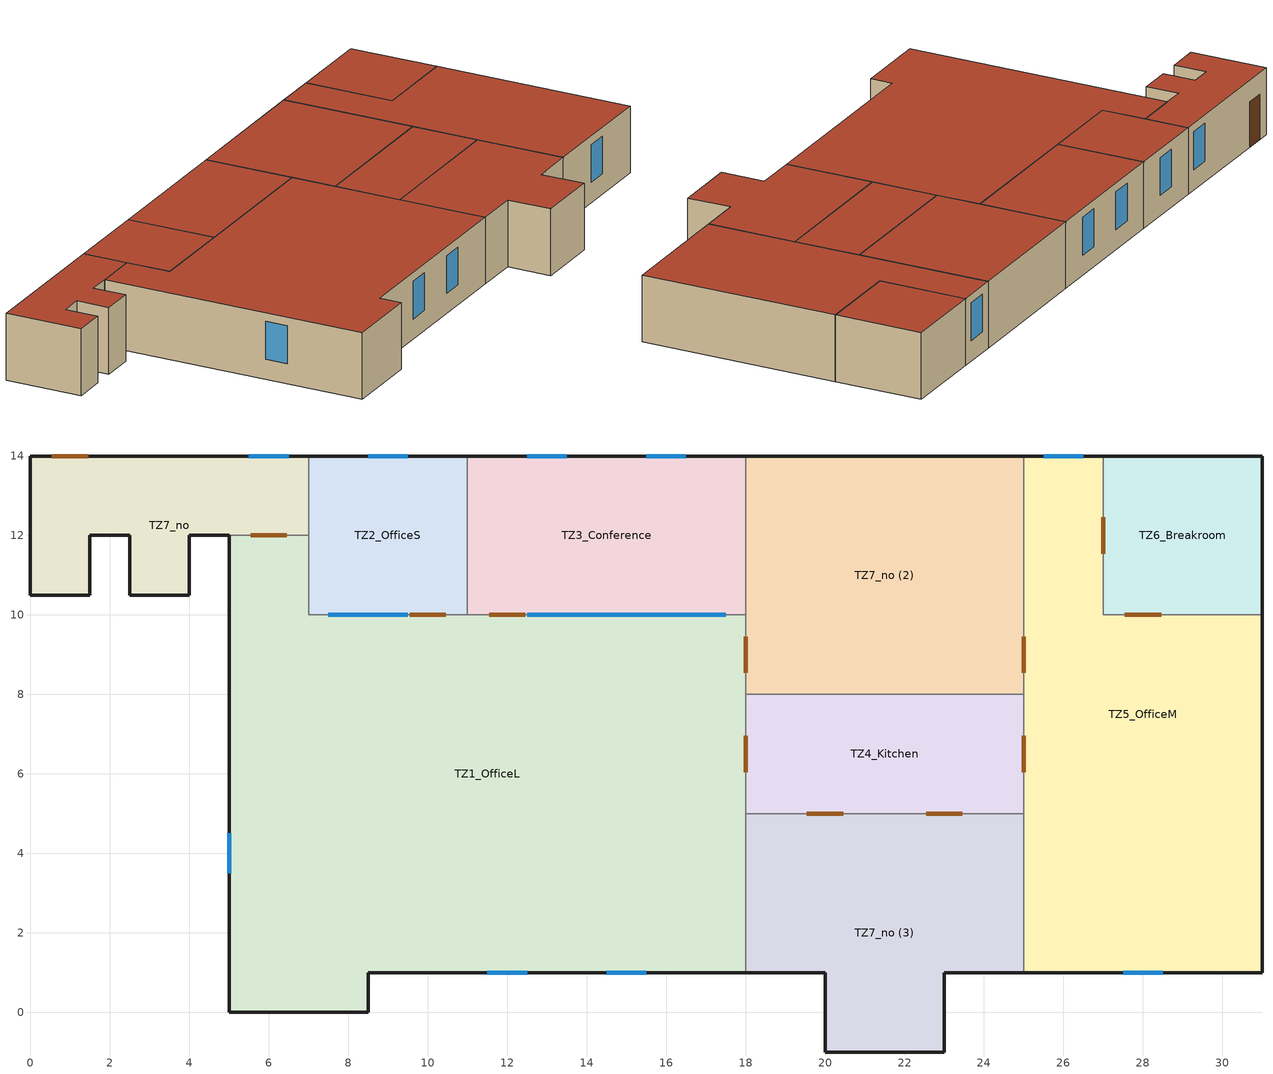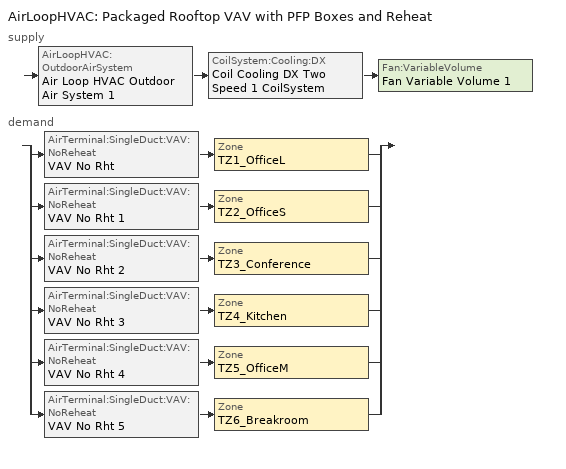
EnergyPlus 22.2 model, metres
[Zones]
TZ1_OfficeL
 floor ground (ExtSlabCarpet 4in ClimateZone 1-8): 5,0 5,12 7,12 7,10 11,10 18,10 18,8 18,5 18,1 8.5,1 8.5,0 z0
 wall outside (ASHRAE 189.1-2009 ExtWall Mass ClimateZone 3): 5,12 5,0 8.5,0 8.5,1 18,1 z0:3
 wall to TZ7_no (Interior Wall): 7,12 5,12 z0:3
 wall to TZ2_OfficeS (Interior Wall): 11,10 7,10 7,12 z0:3
 wall to TZ3_Conference (Interior Wall): 18,10 11,10 z0:3
 wall to TZ7_no (2) (Interior Wall): 18,8 18,10 z0:3
 wall to TZ4_Kitchen (Interior Wall): 18,5 18,8 z0:3
 wall to TZ7_no (3) (Interior Wall): 18,1 18,5 z0:3
 window (ASHRAE 189.1-2009 ExtWindow ClimateZone 3): 5,4.5 5,3.5 / 14.5,1 15.5,1 / 11.5,1 12.5,1 z0.91:2.61
 window inside (Interior Window): 9.5,10 7.5,10 / 17.5,10 12.5,10 z0.01:2.01
 door inside (Interior Door): 6.46,12 5.54,12 / 10.46,10 9.54,10 / 12.46,10 11.54,10 / 18,8.54 18,9.46 / 18,6.04 18,6.96 z0:2.03
 roof outside (ASHRAE 189.1-2009 ExtRoof IEAD ClimateZone 2-5): 8.5,0 8.5,1 18,1 18,5 18,8 18,10 11,10 7,10 7,12 5,12 5,0 z3
TZ2_OfficeS
 floor ground (ExtSlabCarpet 4in ClimateZone 1-8): 11,14 11,10 7,10 7,12 7,14 z0
 wall outside (ASHRAE 189.1-2009 ExtWall Mass ClimateZone 3): 11,14 7,14 z0:3
 wall to TZ3_Conference (Interior Wall): 11,10 11,14 z0:3
 wall to TZ7_no (Interior Wall): 7,14 7,12 z0:3
 window (ASHRAE 189.1-2009 ExtWindow ClimateZone 3): 9.5,14 8.5,14 z0.91:2.61
 roof outside (ASHRAE 189.1-2009 ExtRoof IEAD ClimateZone 2-5): 7,14 7,12 7,10 11,10 11,14 z3
TZ3_Conference
 floor ground (ExtSlabCarpet 4in ClimateZone 1-8): 18,14 18,10 11,10 11,14 z0
 wall outside (ASHRAE 189.1-2009 ExtWall Mass ClimateZone 3): 18,14 11,14 z0:3
 wall to TZ7_no (2) (Interior Wall): 18,10 18,14 z0:3
 window (ASHRAE 189.1-2009 ExtWindow ClimateZone 3): 13.5,14 12.5,14 / 16.5,14 15.5,14 z0.91:2.61
 roof outside (ASHRAE 189.1-2009 ExtRoof IEAD ClimateZone 2-5): 11,14 11,10 18,10 18,14 z3
TZ4_Kitchen
 floor ground (ExtSlabCarpet 4in ClimateZone 1-8): 25,8 25,5 18,5 18,8 z0
 wall to TZ5_OfficeM (Interior Wall): 25,5 25,8 z0:3
 wall to TZ7_no (3) (Interior Wall): 18,5 25,5 z0:3
 wall to TZ7_no (2) (Interior Wall): 25,8 18,8 z0:3
 door inside (Interior Door): 25,6.04 25,6.96 / 19.54,5 20.46,5 / 22.54,5 23.46,5 z0:2.03
 roof outside (ASHRAE 189.1-2009 ExtRoof IEAD ClimateZone 2-5): 18,8 18,5 25,5 25,8 z3
TZ5_OfficeM
 floor ground (ExtSlabCarpet 4in ClimateZone 1-8): 25,1 25,5 25,8 25,14 27,14 27,10 31,10 31,1 z0
 wall outside (ASHRAE 189.1-2009 ExtWall Mass ClimateZone 3): 25,1 31,1 31,10 / 27,14 25,14 z0:3
 wall to TZ6_Breakroom (Interior Wall): 31,10 27,10 27,14 z0:3
 wall to TZ7_no (3) (Interior Wall): 25,5 25,1 z0:3
 wall to TZ7_no (2) (Interior Wall): 25,14 25,8 z0:3
 window (ASHRAE 189.1-2009 ExtWindow ClimateZone 3): 27.5,1 28.5,1 / 26.5,14 25.5,14 z0.91:2.61
 door inside (Interior Door): 28.46,10 27.54,10 / 25,9.46 25,8.54 / 27,11.54 27,12.46 z0:2.03
 roof outside (ASHRAE 189.1-2009 ExtRoof IEAD ClimateZone 2-5): 31,1 31,10 27,10 27,14 25,14 25,8 25,5 25,1 z3
TZ6_Breakroom
 floor ground (ExtSlabCarpet 4in ClimateZone 1-8): 27,10 27,14 31,14 31,10 z0
 wall outside (ASHRAE 189.1-2009 ExtWall Mass ClimateZone 3): 31,10 31,14 27,14 z0:3
 roof outside (ASHRAE 189.1-2009 ExtRoof IEAD ClimateZone 2-5): 31,10 31,14 27,14 27,10 z3
TZ7_no
 floor ground (ExtSlabCarpet 4in ClimateZone 1-8): 2.5,10.5 2.5,12 1.5,12 1.5,10.5 0,10.5 0,14 7,14 7,12 5,12 4,12 4,10.5 z0
 wall outside (ASHRAE 189.1-2009 ExtWall Mass ClimateZone 3): 7,14 0,14 0,10.5 1.5,10.5 1.5,12 2.5,12 2.5,10.5 4,10.5 4,12 5,12 z0:3
 window (ASHRAE 189.1-2009 ExtWindow ClimateZone 3): 6.5,14 5.5,14 z0.91:2.61
 door (Exterior Door): 1.46,14 0.54,14 z0:2.03
 roof outside (ASHRAE 189.1-2009 ExtRoof IEAD ClimateZone 2-5): 4,10.5 4,12 5,12 7,12 7,14 0,14 0,10.5 1.5,10.5 1.5,12 2.5,12 2.5,10.5 z3
TZ7_no (2)
 floor ground (ExtSlabCarpet 4in ClimateZone 1-8): 25,14 25,8 18,8 18,10 18,14 z0
 wall outside (ASHRAE 189.1-2009 ExtWall Mass ClimateZone 3): 25,14 18,14 z0:3
 roof outside (ASHRAE 189.1-2009 ExtRoof IEAD ClimateZone 2-5): 18,14 18,10 18,8 25,8 25,14 z3
TZ7_no (3)
 floor ground (ExtSlabCarpet 4in ClimateZone 1-8): 20,-1 20,1 18,1 18,5 25,5 25,1 23,1 23,-1 z0
 wall outside (ASHRAE 189.1-2009 ExtWall Mass ClimateZone 3): 18,1 20,1 20,-1 23,-1 23,1 25,1 z0:3
 roof outside (ASHRAE 189.1-2009 ExtRoof IEAD ClimateZone 2-5): 23,-1 23,1 25,1 25,5 18,5 18,1 20,1 20,-1 z3
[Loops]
AirLoopHVAC 'Packaged Rooftop VAV with PFP Boxes and Reheat'
 supply: AirLoopHVAC:OutdoorAirSystem 'Air Loop HVAC Outdoor Air System 1' > CoilSystem:Cooling:DX 'Coil Cooling DX Two Speed 1 CoilSystem' > Fan:VariableVolume 'Fan Variable Volume 1'
 demand: split
  | AirTerminal:SingleDuct:VAV:NoReheat 'VAV No Rht' > Zone 'TZ1_OfficeL'
  | AirTerminal:SingleDuct:VAV:NoReheat 'VAV No Rht 1' > Zone 'TZ2_OfficeS'
  | AirTerminal:SingleDuct:VAV:NoReheat 'VAV No Rht 2' > Zone 'TZ3_Conference'
  | AirTerminal:SingleDuct:VAV:NoReheat 'VAV No Rht 3' > Zone 'TZ4_Kitchen'
  | AirTerminal:SingleDuct:VAV:NoReheat 'VAV No Rht 4' > Zone 'TZ5_OfficeM'
  | AirTerminal:SingleDuct:VAV:NoReheat 'VAV No Rht 5' > Zone 'TZ6_Breakroom'
[Building]
Building 1: North Axis {deg}=-0
[Site:Location]
Los.Angeles-USC.Campus: Latitude {deg}=34.024; Longitude {deg}=-118.291; Time Zone {hr}=-8; Elevation {m}=54.6
[SizingPeriod:DesignDay] Day of Month=21; Dry-Bulb Temperature Range Modifier Type=DefaultMultipliers; Barometric Pressure {Pa}=100671; Rain Indicator=No; Snow Indicator=No; Daylight Saving Time Indicator=No; Begin Environment Reset Mode=FullResetAtBeginEnvironment
Name | Month | Day Type | Maximum Dry-Bulb Temperature {C} | Daily Dry-Bulb Temperature Range {deltaC} | Humidity Condition Type | Wetbulb or DewPoint at Maximum Dry-Bulb {C} | Wind Speed {m/s} | Wind Direction {deg} | Solar Model Indicator | ASHRAE Clear Sky Optical Depth for Beam Irradiance (taub) | ASHRAE Clear Sky Optical Depth for Diffuse Irradiance (taud) | Enthalpy at Maximum Dry-Bulb {J/kg} | Sky Clearness
Los.Angeles-USC.Campus Ann Clg .4% Condns DB=>MWB | 8 | SummerDesignDay | 33.3 | 9.6 | Wetbulb | 19 | 1.3 | 260 | ASHRAETau | 0.383 | 2.433
Los.Angeles-USC.Campus Ann Clg .4% Condns DP=>MDB | 8 | SummerDesignDay | 25.3 | 9.6 | Dewpoint | 19.6 | 1.3 | 260 | ASHRAETau | 0.383 | 2.433
Los.Angeles-USC.Campus Ann Clg .4% Condns Enth=>MDB | 8 | SummerDesignDay | 29.5 | 9.6 | Enthalpy |  | 1.3 | 260 | ASHRAETau | 0.383 | 2.433 | 64900
Los.Angeles-USC.Campus Ann Clg .4% Condns WB=>MDB | 8 | SummerDesignDay | 29.5 | 9.6 | Wetbulb | 22 | 1.3 | 260 | ASHRAETau | 0.383 | 2.433
Los.Angeles-USC.Campus Ann Clg 1% Condns DB=>MWB | 8 | SummerDesignDay | 31.4 | 9.6 | Wetbulb | 19 | 1.3 | 260 | ASHRAETau | 0.383 | 2.433
Los.Angeles-USC.Campus Ann Clg 1% Condns DP=>MDB | 8 | SummerDesignDay | 24.8 | 9.6 | Dewpoint | 18.9 | 1.3 | 260 | ASHRAETau | 0.383 | 2.433
Los.Angeles-USC.Campus Ann Clg 1% Condns Enth=>MDB | 8 | SummerDesignDay | 28.3 | 9.6 | Enthalpy |  | 1.3 | 260 | ASHRAETau | 0.383 | 2.433 | 62400
Los.Angeles-USC.Campus Ann Clg 1% Condns WB=>MDB | 8 | SummerDesignDay | 28.3 | 9.6 | Wetbulb | 21.4 | 1.3 | 260 | ASHRAETau | 0.383 | 2.433
Los.Angeles-USC.Campus Ann Clg 2% Condns DB=>MWB | 8 | SummerDesignDay | 29.7 | 9.6 | Wetbulb | 18.9 | 1.3 | 260 | ASHRAETau | 0.383 | 2.433
Los.Angeles-USC.Campus Ann Clg 2% Condns DP=>MDB | 8 | SummerDesignDay | 24.1 | 9.6 | Dewpoint | 18.3 | 1.3 | 260 | ASHRAETau | 0.383 | 2.433
Los.Angeles-USC.Campus Ann Clg 2% Condns Enth=>MDB | 8 | SummerDesignDay | 27.3 | 9.6 | Enthalpy |  | 1.3 | 260 | ASHRAETau | 0.383 | 2.433 | 60000
Los.Angeles-USC.Campus Ann Clg 2% Condns WB=>MDB | 8 | SummerDesignDay | 27.2 | 9.6 | Wetbulb | 20.7 | 1.3 | 260 | ASHRAETau | 0.383 | 2.433
Los.Angeles-USC.Campus Ann Htg 99% Condns DB | 12 | WinterDesignDay | 7.3 | 0 | Wetbulb | 7.3 | 0.2 | 20 | ASHRAEClearSky |  |  |  | 0
Los.Angeles-USC.Campus Ann Htg 99.6% Condns DB | 12 | WinterDesignDay | 6.1 | 0 | Wetbulb | 6.1 | 0.2 | 20 | ASHRAEClearSky |  |  |  | 0
Los.Angeles-USC.Campus Ann Htg Wind 99% Condns WS=>MCDB | 12 | WinterDesignDay | 14.3 | 0 | Wetbulb | 14.3 | 4 | 20 | ASHRAEClearSky |  |  |  | 0
Los.Angeles-USC.Campus Ann Htg Wind 99.6% Condns WS=>MCDB | 12 | WinterDesignDay | 13.8 | 0 | Wetbulb | 13.8 | 4.7 | 20 | ASHRAEClearSky |  |  |  | 0
Los.Angeles-USC.Campus Ann Hum_n 99% Condns DP=>MCDB | 12 | WinterDesignDay | 16.8 | 0 | Dewpoint | -8.3 | 0.2 | 20 | ASHRAEClearSky |  |  |  | 0
Los.Angeles-USC.Campus Ann Hum_n 99.6% Condns DP=>MCDB | 12 | WinterDesignDay | 18.1 | 0 | Dewpoint | -11.1 | 0.2 | 20 | ASHRAEClearSky |  |  |  | 0
Los.Angeles-USC.Campus April .4% Condns DB=>MCWB | 4 | SummerDesignDay | 32.5 | 9.1 | Wetbulb | 16.4 | 1.1 | 260 | ASHRAETau | 0.384 | 2.347
Los.Angeles-USC.Campus April .4% Condns WB=>MCDB | 4 | SummerDesignDay | 26.1 | 9.1 | Wetbulb | 18.3 | 1.1 | 260 | ASHRAETau | 0.384 | 2.347
Los.Angeles-USC.Campus April 2% Condns DB=>MCWB | 4 | SummerDesignDay | 27.9 | 9.1 | Wetbulb | 14.6 | 1.1 | 260 | ASHRAETau | 0.384 | 2.347
Los.Angeles-USC.Campus April 2% Condns WB=>MCDB | 4 | SummerDesignDay | 23.7 | 9.1 | Wetbulb | 16.8 | 1.1 | 260 | ASHRAETau | 0.384 | 2.347
Los.Angeles-USC.Campus April 5% Condns DB=>MCWB | 4 | SummerDesignDay | 24.9 | 13.8 | Wetbulb | 14.3 | 1.1 | 260 | ASHRAETau | 0.384 | 2.347
Los.Angeles-USC.Campus August .4% Condns DB=>MCWB | 8 | SummerDesignDay | 33.7 | 9.6 | Wetbulb | 21.2 | 0.9 | 260 | ASHRAETau | 0.383 | 2.433
Los.Angeles-USC.Campus August .4% Condns WB=>MCDB | 8 | SummerDesignDay | 30.9 | 9.6 | Wetbulb | 22.8 | 0.9 | 260 | ASHRAETau | 0.383 | 2.433
Los.Angeles-USC.Campus August 2% Condns DB=>MCWB | 8 | SummerDesignDay | 31.4 | 9.6 | Wetbulb | 20.7 | 0.9 | 260 | ASHRAETau | 0.383 | 2.433
Los.Angeles-USC.Campus August 2% Condns WB=>MCDB | 8 | SummerDesignDay | 29 | 9.6 | Wetbulb | 21.8 | 0.9 | 260 | ASHRAETau | 0.383 | 2.433
Los.Angeles-USC.Campus August 5% Condns DB=>MCWB | 8 | SummerDesignDay | 29.5 | 11.5 | Wetbulb | 20.5 | 0.9 | 260 | ASHRAETau | 0.383 | 2.433
Los.Angeles-USC.Campus December .4% Condns DB=>MCWB | 12 | SummerDesignDay | 26.5 | 10.1 | Wetbulb | 12.4 | 0.6 | 260 | ASHRAETau | 0.326 | 2.551
Los.Angeles-USC.Campus December .4% Condns WB=>MCDB | 12 | SummerDesignDay | 19.3 | 10.1 | Wetbulb | 15.9 | 0.6 | 260 | ASHRAETau | 0.326 | 2.551
Los.Angeles-USC.Campus December 2% Condns DB=>MCWB | 12 | SummerDesignDay | 24 | 10.1 | Wetbulb | 12 | 0.6 | 260 | ASHRAETau | 0.326 | 2.551
Los.Angeles-USC.Campus December 2% Condns WB=>MCDB | 12 | SummerDesignDay | 18.5 | 10.1 | Wetbulb | 15 | 0.6 | 260 | ASHRAETau | 0.326 | 2.551
Los.Angeles-USC.Campus December 5% Condns DB=>MCWB | 12 | SummerDesignDay | 21.6 | 14 | Wetbulb | 11.6 | 0.6 | 260 | ASHRAETau | 0.326 | 2.551
Los.Angeles-USC.Campus February .4% Condns DB=>MCWB | 2 | SummerDesignDay | 29.3 | 9.7 | Wetbulb | 13.6 | 0.8 | 260 | ASHRAETau | 0.356 | 2.437
Los.Angeles-USC.Campus February .4% Condns WB=>MCDB | 2 | SummerDesignDay | 21.2 | 9.7 | Wetbulb | 16.6 | 0.8 | 260 | ASHRAETau | 0.356 | 2.437
Los.Angeles-USC.Campus February 2% Condns DB=>MCWB | 2 | SummerDesignDay | 25.8 | 9.7 | Wetbulb | 12.8 | 0.8 | 260 | ASHRAETau | 0.356 | 2.437
Los.Angeles-USC.Campus February 2% Condns WB=>MCDB | 2 | SummerDesignDay | 20.3 | 9.7 | Wetbulb | 15.2 | 0.8 | 260 | ASHRAETau | 0.356 | 2.437
Los.Angeles-USC.Campus February 5% Condns DB=>MCWB | 2 | SummerDesignDay | 22.8 | 14.4 | Wetbulb | 12.6 | 0.8 | 260 | ASHRAETau | 0.356 | 2.437
Los.Angeles-USC.Campus January .4% Condns DB=>MCWB | 1 | SummerDesignDay | 28.4 | 10.4 | Wetbulb | 13 | 0.6 | 260 | ASHRAETau | 0.343 | 2.463
Los.Angeles-USC.Campus January .4% Condns WB=>MCDB | 1 | SummerDesignDay | 20.6 | 10.4 | Wetbulb | 15.8 | 0.6 | 260 | ASHRAETau | 0.343 | 2.463
Los.Angeles-USC.Campus January 2% Condns DB=>MCWB | 1 | SummerDesignDay | 25.6 | 10.4 | Wetbulb | 12.5 | 0.6 | 260 | ASHRAETau | 0.343 | 2.463
Los.Angeles-USC.Campus January 2% Condns WB=>MCDB | 1 | SummerDesignDay | 19 | 10.4 | Wetbulb | 14.8 | 0.6 | 260 | ASHRAETau | 0.343 | 2.463
Los.Angeles-USC.Campus January 5% Condns DB=>MCWB | 1 | SummerDesignDay | 23.3 | 14.8 | Wetbulb | 11.8 | 0.6 | 260 | ASHRAETau | 0.343 | 2.463
Los.Angeles-USC.Campus July .4% Condns DB=>MCWB | 7 | SummerDesignDay | 33.8 | 9.2 | Wetbulb | 22.1 | 1 | 260 | ASHRAETau | 0.402 | 2.401
Los.Angeles-USC.Campus July .4% Condns WB=>MCDB | 7 | SummerDesignDay | 30.8 | 9.2 | Wetbulb | 23.4 | 1 | 260 | ASHRAETau | 0.402 | 2.401
Los.Angeles-USC.Campus July 2% Condns DB=>MCWB | 7 | SummerDesignDay | 30.8 | 9.2 | Wetbulb | 21.3 | 1 | 260 | ASHRAETau | 0.402 | 2.401
Los.Angeles-USC.Campus July 2% Condns WB=>MCDB | 7 | SummerDesignDay | 28.9 | 9.2 | Wetbulb | 22.1 | 1 | 260 | ASHRAETau | 0.402 | 2.401
Los.Angeles-USC.Campus July 5% Condns DB=>MCWB | 7 | SummerDesignDay | 29 | 10.9 | Wetbulb | 20.8 | 1 | 260 | ASHRAETau | 0.402 | 2.401
Los.Angeles-USC.Campus June .4% Condns DB=>MCWB | 6 | SummerDesignDay | 32.3 | 8.2 | Wetbulb | 20.7 | 1 | 260 | ASHRAETau | 0.405 | 2.324
Los.Angeles-USC.Campus June .4% Condns WB=>MCDB | 6 | SummerDesignDay | 29.3 | 8.2 | Wetbulb | 21.2 | 1 | 260 | ASHRAETau | 0.405 | 2.324
Los.Angeles-USC.Campus June 2% Condns DB=>MCWB | 6 | SummerDesignDay | 28.3 | 8.2 | Wetbulb | 19.6 | 1 | 260 | ASHRAETau | 0.405 | 2.324
Los.Angeles-USC.Campus June 2% Condns WB=>MCDB | 6 | SummerDesignDay | 27.2 | 8.2 | Wetbulb | 20.2 | 1 | 260 | ASHRAETau | 0.405 | 2.324
Los.Angeles-USC.Campus June 5% Condns DB=>MCWB | 6 | SummerDesignDay | 26.4 | 11 | Wetbulb | 19.2 | 1 | 260 | ASHRAETau | 0.405 | 2.324
Los.Angeles-USC.Campus March .4% Condns DB=>MCWB | 3 | SummerDesignDay | 30.4 | 9.5 | Wetbulb | 15.5 | 0.9 | 260 | ASHRAETau | 0.382 | 2.34
Los.Angeles-USC.Campus March .4% Condns WB=>MCDB | 3 | SummerDesignDay | 25.1 | 9.5 | Wetbulb | 17.6 | 0.9 | 260 | ASHRAETau | 0.382 | 2.34
Los.Angeles-USC.Campus March 2% Condns DB=>MCWB | 3 | SummerDesignDay | 26.8 | 9.5 | Wetbulb | 14.1 | 0.9 | 260 | ASHRAETau | 0.382 | 2.34
Los.Angeles-USC.Campus March 2% Condns WB=>MCDB | 3 | SummerDesignDay | 22.8 | 9.5 | Wetbulb | 16.3 | 0.9 | 260 | ASHRAETau | 0.382 | 2.34
Los.Angeles-USC.Campus March 5% Condns DB=>MCWB | 3 | SummerDesignDay | 23.9 | 14.1 | Wetbulb | 13.7 | 0.9 | 260 | ASHRAETau | 0.382 | 2.34
Los.Angeles-USC.Campus May .4% Condns DB=>MCWB | 5 | SummerDesignDay | 32.9 | 8.2 | Wetbulb | 16.4 | 1 | 260 | ASHRAETau | 0.385 | 2.376
Los.Angeles-USC.Campus May .4% Condns WB=>MCDB | 5 | SummerDesignDay | 27.5 | 8.2 | Wetbulb | 20.2 | 1 | 260 | ASHRAETau | 0.385 | 2.376
Los.Angeles-USC.Campus May 2% Condns DB=>MCWB | 5 | SummerDesignDay | 28.2 | 8.2 | Wetbulb | 17 | 1 | 260 | ASHRAETau | 0.385 | 2.376
Los.Angeles-USC.Campus May 2% Condns WB=>MCDB | 5 | SummerDesignDay | 25.2 | 8.2 | Wetbulb | 18.8 | 1 | 260 | ASHRAETau | 0.385 | 2.376
Los.Angeles-USC.Campus May 5% Condns DB=>MCWB | 5 | SummerDesignDay | 25.2 | 12.3 | Wetbulb | 17.1 | 1 | 260 | ASHRAETau | 0.385 | 2.376
Los.Angeles-USC.Campus November .4% Condns DB=>MCWB | 11 | SummerDesignDay | 31.9 | 10.4 | Wetbulb | 15.4 | 0.6 | 260 | ASHRAETau | 0.325 | 2.558
Los.Angeles-USC.Campus November .4% Condns WB=>MCDB | 11 | SummerDesignDay | 23.3 | 10.4 | Wetbulb | 17.5 | 0.6 | 260 | ASHRAETau | 0.325 | 2.558
Los.Angeles-USC.Campus November 2% Condns DB=>MCWB | 11 | SummerDesignDay | 28.5 | 10.4 | Wetbulb | 14.3 | 0.6 | 260 | ASHRAETau | 0.325 | 2.558
Los.Angeles-USC.Campus November 2% Condns WB=>MCDB | 11 | SummerDesignDay | 22 | 10.4 | Wetbulb | 16.6 | 0.6 | 260 | ASHRAETau | 0.325 | 2.558
Los.Angeles-USC.Campus November 5% Condns DB=>MCWB | 11 | SummerDesignDay | 25.3 | 14.9 | Wetbulb | 13.4 | 0.6 | 260 | ASHRAETau | 0.325 | 2.558
Los.Angeles-USC.Campus October .4% Condns DB=>MCWB | 10 | SummerDesignDay | 35.2 | 9.9 | Wetbulb | 16.8 | 0.7 | 260 | ASHRAETau | 0.38 | 2.397
Los.Angeles-USC.Campus October .4% Condns WB=>MCDB | 10 | SummerDesignDay | 27.9 | 9.9 | Wetbulb | 21 | 0.7 | 260 | ASHRAETau | 0.38 | 2.397
Los.Angeles-USC.Campus October 2% Condns DB=>MCWB | 10 | SummerDesignDay | 31.9 | 9.9 | Wetbulb | 16.5 | 0.7 | 260 | ASHRAETau | 0.38 | 2.397
Los.Angeles-USC.Campus October 2% Condns WB=>MCDB | 10 | SummerDesignDay | 26.4 | 9.9 | Wetbulb | 19.6 | 0.7 | 260 | ASHRAETau | 0.38 | 2.397
Los.Angeles-USC.Campus October 5% Condns DB=>MCWB | 10 | SummerDesignDay | 29 | 15.1 | Wetbulb | 16.3 | 0.7 | 260 | ASHRAETau | 0.38 | 2.397
Los.Angeles-USC.Campus September .4% Condns DB=>MCWB | 9 | SummerDesignDay | 36.3 | 9.8 | Wetbulb | 20.1 | 0.8 | 260 | ASHRAETau | 0.369 | 2.465
Los.Angeles-USC.Campus September .4% Condns WB=>MCDB | 9 | SummerDesignDay | 32.9 | 9.8 | Wetbulb | 22.9 | 0.8 | 260 | ASHRAETau | 0.369 | 2.465
Los.Angeles-USC.Campus September 2% Condns DB=>MCWB | 9 | SummerDesignDay | 32.9 | 9.8 | Wetbulb | 20.4 | 0.8 | 260 | ASHRAETau | 0.369 | 2.465
Los.Angeles-USC.Campus September 2% Condns WB=>MCDB | 9 | SummerDesignDay | 29.7 | 9.8 | Wetbulb | 21.6 | 0.8 | 260 | ASHRAETau | 0.369 | 2.465
Los.Angeles-USC.Campus September 5% Condns DB=>MCWB | 9 | SummerDesignDay | 30.2 | 13.1 | Wetbulb | 19.7 | 0.8 | 260 | ASHRAETau | 0.369 | 2.465
[Material] Thermal Absorptance=0.9
Name | Roughness | Thickness {m} | Conductivity {W/m-K} | Density {kg/m3} | Specific Heat {J/kg-K} | Solar Absorptance | Visible Absorptance
1/2IN Gypsum | Smooth | 0.0127 | 0.16 | 784.9 | 830 | 0.4 | 0.4
1IN Stucco | Smooth | 0.0253 | 0.6918 | 1858 | 837 | 0.92 | 0.92
8IN Concrete HW | MediumRough | 0.2033 | 1.7296 | 2243 | 837 | 0.65 | 0.65
F08 Metal surface | Smooth | 0.0008 | 45.28 | 7824 | 500 | 0.7 | 0.7
G01a 19mm gypsum board | MediumSmooth | 0.019 | 0.16 | 800 | 1090 | 0.4 | 0.4
G05 25mm wood | MediumSmooth | 0.0254 | 0.15 | 608 | 1630 | 0.5 | 0.5
I01 25mm insulation board | MediumRough | 0.0254 | 0.03 | 43 | 1210 | 0.6 | 0.6
MAT-CC05 4 HW CONCRETE | Rough | 0.1016 | 1.311 | 2240 | 836.8 | 0.85 | 0.85
Metal Decking | MediumSmooth | 0.0015 | 45.006 | 7680 | 418.4 | 0.6 | 0.6
Roof Insulation [21] | MediumRough | 0.2105 | 0.049 | 265 | 836.8 | 0.7 | 0.7
Roof Membrane | VeryRough | 0.0095 | 0.16 | 1121.29 | 1460 | 0.7 | 0.7
Wall Insulation [36] | MediumRough | 0.0566 | 0.0432 | 91 | 837 | 0.5 | 0.5
[Material:NoMass]
CP02 CARPET PAD: Roughness=Smooth; Thermal Resistance {m2-K/W}=0.1; Thermal Absorptance=0.9; Solar Absorptance=0.8; Visible Absorptance=0.8
[Material:AirGap]
F04 Wall air space resistance: Thermal Resistance {m2-K/W}=0.15
[WindowMaterial:Glazing] Optical Data Type=SpectralAverage; Thickness {m}=0.003; Back Side Solar Reflectance at Normal Incidence=0; Back Side Visible Reflectance at Normal Incidence=0; Infrared Transmittance at Normal Incidence=0; Dirt Correction Factor for Solar and Visible Transmittance=1; Solar Diffusing=No
Name | Solar Transmittance at Normal Incidence | Front Side Solar Reflectance at Normal Incidence | Visible Transmittance at Normal Incidence | Front Side Visible Reflectance at Normal Incidence | Front Side Infrared Hemispherical Emissivity | Back Side Infrared Hemispherical Emissivity | Conductivity {W/m-K}
Clear 3mm | 0.837 | 0.075 | 0.898 | 0.081 | 0.84 | 0.84 | 0.9
Theoretical Glass [202] | 0.2325 | 0.7175 | 0.3192 | 0.6308 | 0.9 | 0.9 | 0.0192
[Construction]
ASHRAE 189.1-2009 ExtRoof IEAD ClimateZone 2-5: Roof Membrane, Roof Insulation [21], Metal Decking
ASHRAE 189.1-2009 ExtWall Mass ClimateZone 3: 1IN Stucco, 8IN Concrete HW, Wall Insulation [36], 1/2IN Gypsum
ASHRAE 189.1-2009 ExtWindow ClimateZone 3: Theoretical Glass [202]
Exterior Door: F08 Metal surface, I01 25mm insulation board
ExtSlabCarpet 4in ClimateZone 1-8: MAT-CC05 4 HW CONCRETE, CP02 CARPET PAD
Interior Door: G05 25mm wood
Interior Wall: G01a 19mm gypsum board, F04 Wall air space resistance, G01a 19mm gypsum board
Interior Window: Clear 3mm
[Space]
Name | Zone | Space Type
Space OfficeL | TZ1_OfficeL | SpaceType-OfficeL
Space OfficeS | TZ2_OfficeS | SpaceType-OfficeS
Space Conference | TZ3_Conference | SpaceType-Conference
Space Kitchen | TZ4_Kitchen | SpaceType-BreakRoom
Space OfficeM | TZ5_OfficeM | SpaceType-OfficeM
Space BreakRoom | TZ6_Breakroom | SpaceType-BreakRoom
Space no hvac 1 | TZ7_no | SpaceType-Corridor
Space no hvac 2 | TZ7_no (2) | SpaceType-Corridor
Space no hvac 3 | TZ7_no (3) | SpaceType-Corridor
[SpaceList]
SpaceType-OfficeL: Space OfficeL
SpaceType-OfficeS: Space OfficeS
SpaceType-Conference: Space Conference
SpaceType-BreakRoom: Space Kitchen, Space BreakRoom
SpaceType-OfficeM: Space OfficeM
SpaceType-Corridor: Space no hvac 1, Space no hvac 3, Space no hvac 2
[Zone] Multiplier=1; Part of Total Floor Area=Yes
TZ1_OfficeL; TZ2_OfficeS; TZ3_Conference; TZ4_Kitchen; TZ5_OfficeM; TZ6_Breakroom; TZ7_no; TZ7_no (2); TZ7_no (3)
[People] Number of People Calculation Method=People; Fraction Radiant=0.3; Activity Level Schedule=Office Activity
Name | Zone or ZoneList or Space or SpaceList | Number of People Schedule | Number of People
People OfficeL | SpaceType-OfficeL | sch_occ_1 | 20
People OfficeS | SpaceType-OfficeS | sch_occ_2 | 20
People Conference | SpaceType-Conference | sch_occ_3 | 20
People Lounge | SpaceType-BreakRoom | sch_occ_4 | 20
People OfficeM | SpaceType-OfficeM | sch_occ_5 | 20
People 1 | SpaceType-Corridor | sch_occ_6 | 0
[Lights] Schedule=Office Bldg Light; Design Level Calculation Method=Watts/Area
Name | Zone or ZoneList or Space or SpaceList | Watts per Zone Floor Area {W/m2}
189.1-2009 - Office - ClosedOffice - CZ4-8 Lights | SpaceType-OfficeL | 10.6563
189.1-2009 - Office - ClosedOffice - CZ4-8 Lights 2 | SpaceType-OfficeS | 10.6563
189.1-2009 - Office - Conference - CZ4-8 Lights | SpaceType-Conference | 12.5938
189.1-2009 - Office - BreakRoom - CZ4-8 Lights | SpaceType-BreakRoom | 11.625
189.1-2009 - Office - ClosedOffice - CZ4-8 Lights 1 | SpaceType-OfficeM | 10.6563
189.1-2009 - Office - Corridor - CZ4-8 Lights | SpaceType-Corridor | 4.84376
[ElectricEquipment] Schedule=Office Bldg Equip
Name | Zone or ZoneList or Space or SpaceList | Design Level Calculation Method | Watts per Person {W/person} | Fraction Radiant | Design Level {W} | Watts per Zone Floor Area {W/m2}
189.1-2009 - Office - ClosedOffice - CZ4-8 Electric Equipment | SpaceType-OfficeL | Watts/Person | 200 | 0.3
Electric Equipment 4 | SpaceType-OfficeL | EquipmentLevel |  | 0.3 | 200
189.1-2009 - Office - ClosedOffice - CZ4-8 Electric Equipment 2 | SpaceType-OfficeS | Watts/Person | 200 | 0.3
Electric Equipment 6 | SpaceType-OfficeS | EquipmentLevel |  | 0.3 | 200
189.1-2009 - Office - Conference - CZ4-8 Electric Equipment | SpaceType-Conference | Watts/Person | 100 | 0.3
Electric Equipment 2 | SpaceType-Conference | EquipmentLevel |  | 0.3 | 200
189.1-2009 - Office - BreakRoom - CZ4-8 Electric Equipment | SpaceType-BreakRoom | Watts/Person | 50 | 0.3
Electric Equipment 1 | SpaceType-BreakRoom | EquipmentLevel |  | 0.3 | 200
189.1-2009 - Office - ClosedOffice - CZ4-8 Electric Equipment 1 | SpaceType-OfficeM | Watts/Person | 200 | 0.3
Electric Equipment 5 | SpaceType-OfficeM | EquipmentLevel |  | 0.3 | 200
189.1-2009 - Office - Corridor - CZ4-8 Electric Equipment | SpaceType-Corridor | Watts/Area |  |  |  | 0
[ZoneInfiltration:DesignFlowRate] Schedule=Office Infil Quarter On; Design Flow Rate Calculation Method=Flow/ExteriorArea; Flow Rate per Exterior Surface Area {m3/s-m2}=0.000226568
Name | Zone or ZoneList or Space or SpaceList
189.1-2009 - Office - ClosedOffice - CZ4-8 Infiltration | SpaceType-OfficeL
189.1-2009 - Office - ClosedOffice - CZ4-8 Infiltration 2 | SpaceType-OfficeS
189.1-2009 - Office - Conference - CZ4-8 Infiltration | SpaceType-Conference
189.1-2009 - Office - BreakRoom - CZ4-8 Infiltration | SpaceType-BreakRoom
189.1-2009 - Office - ClosedOffice - CZ4-8 Infiltration 1 | SpaceType-OfficeM
189.1-2009 - Office - Corridor - CZ4-8 Infiltration | SpaceType-Corridor
[DesignSpecification:OutdoorAir] Outdoor Air Method=Sum; Outdoor Air Flow per Zone Floor Area {m3/s-m2}=0; Outdoor Air Flow per Zone {m3/s}=0; Outdoor Air Flow Air Changes per Hour {1/hr}=0
Name | Outdoor Air Flow per Person {m3/s-person}
189.1-2009 - Office - ClosedOffice - CZ4-8 Ventilation; 189.1-2009 - Office - Conference - CZ4-8 Ventilation | 0.00943895
189.1-2009 - Office - BreakRoom - CZ4-8 Ventilation | 0.00707921
[DesignSpecification:OutdoorAir:SpaceList]
Name | Space 1 | Space 1 Design Specification Outdoor Air Object
TZ1_OfficeL DSOA Space List | Space OfficeL | 189.1-2009 - Office - ClosedOffice - CZ4-8 Ventilation
TZ2_OfficeS DSOA Space List | Space OfficeS | 189.1-2009 - Office - ClosedOffice - CZ4-8 Ventilation
TZ3_Conference DSOA Space List | Space Conference | 189.1-2009 - Office - Conference - CZ4-8 Ventilation
TZ4_Kitchen DSOA Space List | Space Kitchen | 189.1-2009 - Office - BreakRoom - CZ4-8 Ventilation
TZ5_OfficeM DSOA Space List | Space OfficeM | 189.1-2009 - Office - ClosedOffice - CZ4-8 Ventilation
TZ6_Breakroom DSOA Space List | Space BreakRoom | 189.1-2009 - Office - BreakRoom - CZ4-8 Ventilation
[Sizing:Zone] Zone Cooling Design Supply Air Temperature Input Method=SupplyAirTemperature; Zone Cooling Design Supply Air Temperature {C}=14; Zone Cooling Design Supply Air Temperature Difference {deltaC}=11.11; Zone Heating Design Supply Air Temperature Input Method=SupplyAirTemperature; Zone Heating Design Supply Air Temperature {C}=40; Zone Heating Design Supply Air Temperature Difference {deltaC}=11.11; Zone Cooling Design Supply Air Humidity Ratio {kgWater/kgDryAir}=0.0085; Zone Heating Design Supply Air Humidity Ratio {kgWater/kgDryAir}=0.008; Cooling Design Air Flow Method=DesignDay; Cooling Design Air Flow Rate {m3/s}=0; Cooling Minimum Air Flow per Zone Floor Area {m3/s-m2}=0.000762; Cooling Minimum Air Flow {m3/s}=0; Cooling Minimum Air Flow Fraction=0; Heating Design Air Flow Method=DesignDay; Heating Design Air Flow Rate {m3/s}=0; Heating Maximum Air Flow per Zone Floor Area {m3/s-m2}=0.002032; Heating Maximum Air Flow {m3/s}=0.141576; Heating Maximum Air Flow Fraction=0.3; Account for Dedicated Outdoor Air System=No; Zone Load Sizing Method=Sensible Load Only No Latent Load; Zone Latent Cooling Design Supply Air Humidity Ratio Input Method=HumidityRatioDifference; Zone Cooling Design Supply Air Humidity Ratio Difference {kgWater/kgDryAir}=0.005; Zone Latent Heating Design Supply Air Humidity Ratio Input Method=HumidityRatioDifference; Zone Humidification Design Supply Air Humidity Ratio Difference {kgWater/kgDryAir}=0.005
Name | Design Specification Outdoor Air Object
TZ1_OfficeL | TZ1_OfficeL DSOA Space List
TZ2_OfficeS | TZ2_OfficeS DSOA Space List
TZ3_Conference | TZ3_Conference DSOA Space List
TZ4_Kitchen | TZ4_Kitchen DSOA Space List
TZ5_OfficeM | TZ5_OfficeM DSOA Space List
TZ6_Breakroom | TZ6_Breakroom DSOA Space List
[Sizing:System]
Packaged Rooftop VAV with PFP Boxes and Reheat: Type of Load to Size On=Sensible; Design Outdoor Air Flow Rate {m3/s}=Autosize; Central Heating Maximum System Air Flow Ratio=0.3; Preheat Design Temperature {C}=7; Preheat Design Humidity Ratio {kgWater/kgDryAir}=0.008; Precool Design Temperature {C}=12.8; Precool Design Humidity Ratio {kgWater/kgDryAir}=0.008; Central Cooling Design Supply Air Temperature {C}=12.8; Central Heating Design Supply Air Temperature {C}=16.7; Type of Zone Sum to Use=NonCoincident; 100% Outdoor Air in Cooling=Yes; 100% Outdoor Air in Heating=Yes; Central Cooling Design Supply Air Humidity Ratio {kgWater/kgDryAir}=0.0085; Central Heating Design Supply Air Humidity Ratio {kgWater/kgDryAir}=0.008; Cooling Supply Air Flow Rate Method=DesignDay; Cooling Supply Air Flow Rate {m3/s}=0; Cooling Supply Air Flow Rate Per Floor Area {m3/s-m2}=0.00996765; Cooling Fraction of Autosized Cooling Supply Air Flow Rate=1; Cooling Supply Air Flow Rate Per Unit Cooling Capacity {m3/s-W}=3.94755e-05; Heating Supply Air Flow Rate Method=DesignDay; Heating Supply Air Flow Rate {m3/s}=0; Heating Supply Air Flow Rate Per Floor Area {m3/s-m2}=0.00996765; Heating Fraction of Autosized Heating Supply Air Flow Rate=1; Heating Fraction of Autosized Cooling Supply Air Flow Rate=1; Heating Supply Air Flow Rate Per Unit Heating Capacity {m3/s-W}=3.15882e-05; System Outdoor Air Method=ZoneSum; Zone Maximum Outdoor Air Fraction=1; Cooling Design Capacity Method=CoolingDesignCapacity; Cooling Design Capacity {W}=Autosize; Cooling Design Capacity Per Floor Area {W/m2}=234.7; Fraction of Autosized Cooling Design Capacity=1; Heating Design Capacity Method=HeatingDesignCapacity; Heating Design Capacity {W}=Autosize; Heating Design Capacity Per Floor Area {W/m2}=157; Fraction of Autosized Heating Design Capacity=1; Central Cooling Capacity Control Method=OnOff; Occupant Diversity=Autosize
[ZoneControl:Thermostat] Temperature Difference Between Cutout And Setpoint {deltaC}=0
Name | Zone or ZoneList | Control Type Schedule | Control 1
TZ1_OfficeL Thermostat | TZ1_OfficeL | TZ1_OfficeL Thermostat Schedule | Thermostat Setpoint Dual Setpoint 1
TZ2_OfficeS Thermostat | TZ2_OfficeS | TZ2_OfficeS Thermostat Schedule | Thermostat Setpoint Dual Setpoint 2
TZ3_Conference Thermostat | TZ3_Conference | TZ3_Conference Thermostat Schedule | Thermostat Setpoint Dual Setpoint 3
TZ4_Kitchen Thermostat | TZ4_Kitchen | TZ4_Kitchen Thermostat Schedule | Thermostat Setpoint Dual Setpoint 4
TZ5_OfficeM Thermostat | TZ5_OfficeM | TZ5_OfficeM Thermostat Schedule | Thermostat Setpoint Dual Setpoint 5
TZ6_Breakroom Thermostat | TZ6_Breakroom | TZ6_Breakroom Thermostat Schedule | Thermostat Setpoint Dual Setpoint 6
[ThermostatSetpoint:SingleCooling]
Name | Setpoint Temperature Schedule
Thermostat Setpoint Dual Setpoint 1 | sch_clg_1
Thermostat Setpoint Dual Setpoint 2 | sch_clg_2
Thermostat Setpoint Dual Setpoint 3 | sch_clg_3
Thermostat Setpoint Dual Setpoint 4 | sch_clg_4
Thermostat Setpoint Dual Setpoint 5 | sch_clg_5
Thermostat Setpoint Dual Setpoint 6 | sch_clg_6
[AirTerminal:SingleDuct:VAV:NoReheat] Availability Schedule=Always On Discrete hvac_library; Maximum Air Flow Rate {m3/s}=Autosize; Zone Minimum Air Flow Input Method=Constant; Constant Minimum Air Flow Fraction=0.3; Fixed Minimum Air Flow Rate {m3/s}=Autosize
VAV No Rht; VAV No Rht 1; VAV No Rht 2; VAV No Rht 3; VAV No Rht 4; VAV No Rht 5
[Zone equipment]
TZ1_OfficeL: VAV No Rht
TZ2_OfficeS: VAV No Rht 1
TZ3_Conference: VAV No Rht 2
TZ4_Kitchen: VAV No Rht 3
TZ5_OfficeM: VAV No Rht 4
TZ6_Breakroom: VAV No Rht 5
[Fan:VariableVolume]
Fan Variable Volume 1: Availability Schedule=HVAC Availabilitiy Schedule; Fan Total Efficiency=0.6045; Pressure Rise {Pa}=500; Maximum Flow Rate {m3/s}=AutoSize; Fan Power Minimum Flow Rate Input Method=FixedFlowRate; Fan Power Minimum Flow Fraction=0; Fan Power Minimum Air Flow Rate {m3/s}=0; Motor Efficiency=0.93; Motor In Airstream Fraction=1; Fan Power Coefficient 1=0.0407599; Fan Power Coefficient 2=0.088045; Fan Power Coefficient 3=-0.0729261; Fan Power Coefficient 4=0.94374; Fan Power Coefficient 5=0
[Coil:Cooling:DX:TwoSpeed]
Coil Cooling DX Two Speed 1: Availability Schedule=Always On Discrete; High Speed Gross Rated Total Cooling Capacity {W}=Autosize; High Speed Rated Sensible Heat Ratio=Autosize; High Speed Gross Rated Cooling COP {W/W}=4; High Speed Rated Air Flow Rate {m3/s}=Autosize; Unit Internal Static Air Pressure {Pa}=773.3; Total Cooling Capacity Function of Temperature Curve=Curve Biquadratic 1; Total Cooling Capacity Function of Flow Fraction Curve=Curve Quadratic 1; Energy Input Ratio Function of Temperature Curve=Curve Biquadratic 2; Energy Input Ratio Function of Flow Fraction Curve=Curve Quadratic 2; Part Load Fraction Correlation Curve=Curve Quadratic 3; Low Speed Gross Rated Total Cooling Capacity {W}=Autosize; Low Speed Gross Rated Sensible Heat Ratio=Autosize; Low Speed Gross Rated Cooling COP {W/W}=4; Low Speed Rated Air Flow Rate {m3/s}=Autosize; Low Speed Total Cooling Capacity Function of Temperature Curve=Curve Biquadratic 3; Low Speed Energy Input Ratio Function of Temperature Curve=Curve Biquadratic 4; Condenser Type=AirCooled; Minimum Outdoor Dry-Bulb Temperature for Compressor Operation {C}=-25; High Speed Evaporative Condenser Effectiveness=0.9; High Speed Evaporative Condenser Air Flow Rate {m3/s}=Autosize; High Speed Evaporative Condenser Pump Rated Power Consumption {W}=Autosize; Low Speed Evaporative Condenser Effectiveness=0.9; Low Speed Evaporative Condenser Air Flow Rate {m3/s}=Autosize; Low Speed Evaporative Condenser Pump Rated Power Consumption {W}=Autosize; Basin Heater Capacity {W/K}=0; Basin Heater Setpoint Temperature {C}=2
[CoilSystem:Cooling:DX]
Coil Cooling DX Two Speed 1 CoilSystem: Availability Schedule=Always On Discrete; Cooling Coil=Coil Cooling DX Two Speed 1
[Controller:OutdoorAir]
Controller Outdoor Air 1: Minimum Outdoor Air Flow Rate {m3/s}=0; Maximum Outdoor Air Flow Rate {m3/s}=Autosize; Economizer Control Type=NoEconomizer; Economizer Control Action Type=ModulateFlow; Economizer Maximum Limit Dry-Bulb Temperature {C}=28; Economizer Maximum Limit Enthalpy {J/kg}=64000; Economizer Minimum Limit Dry-Bulb Temperature {C}=-100; Lockout Type=NoLockout; Minimum Limit Type=FixedMinimum; Mechanical Ventilation Controller=Controller Mechanical Ventilation 1; High Humidity Control=No; Control High Indoor Humidity Based on Outdoor Humidity Ratio=Yes; Heat Recovery Bypass Control Type=BypassWhenWithinEconomizerLimits
[Controller:MechanicalVentilation]
Controller Mechanical Ventilation 1: Availability Schedule=Always On Discrete; Demand Controlled Ventilation=No; System Outdoor Air Method=ZoneSum; Zone or ZoneList 1=TZ1_OfficeL; Design Specification Outdoor Air Object Name 1=189.1-2009 - Office - ClosedOffice - CZ4-8 Ventilation; Zone or ZoneList 2=TZ2_OfficeS; Design Specification Outdoor Air Object Name 2=189.1-2009 - Office - ClosedOffice - CZ4-8 Ventilation; Zone or ZoneList 3=TZ3_Conference; Design Specification Outdoor Air Object Name 3=189.1-2009 - Office - Conference - CZ4-8 Ventilation; Zone or ZoneList 4=TZ4_Kitchen; Design Specification Outdoor Air Object Name 4=189.1-2009 - Office - BreakRoom - CZ4-8 Ventilation; Zone or ZoneList 5=TZ5_OfficeM; Design Specification Outdoor Air Object Name 5=189.1-2009 - Office - ClosedOffice - CZ4-8 Ventilation; Zone or ZoneList 6=TZ6_Breakroom; Design Specification Outdoor Air Object Name 6=189.1-2009 - Office - BreakRoom - CZ4-8 Ventilation
[AirLoopHVAC]
Packaged Rooftop VAV with PFP Boxes and Reheat: Design Supply Air Flow Rate {m3/s}=AutoSize; Design Return Air Flow Fraction of Supply Air Flow=1
[ExternalInterface:FunctionalMockupUnitExport:From:Variable]
Name | Output:Variable Index Key | Output:Variable | FMU Variable
 | TZ1_OFFICEL | Zone Air Temperature | temp_1
 | TZ2_OFFICES | Zone Air Temperature | temp_2
 | TZ3_CONFERENCE | Zone Air Temperature | temp_3
 | TZ4_KITCHEN | Zone Air Temperature | temp_4
 | TZ5_OFFICEM | Zone Air Temperature | temp_5
 | TZ6_BREAKROOM | Zone Air Temperature | temp_6
 | COIL COOLING DX TWO SPEED 1 | Cooling Coil Electricity Energy | ec_cooling_coil
 | Environment | Site Outdoor Air Drybulb Temperature | temp_out
[ExternalInterface:FunctionalMockupUnitExport:To:Schedule]
Name | Schedule | FMU Variable | Initial Value
 | sch_clg_1 | sch_clg_1 | 50
 | sch_clg_2 | sch_clg_2 | 50
 | sch_clg_3 | sch_clg_3 | 50
 | sch_clg_4 | sch_clg_4 | 50
 | sch_clg_5 | sch_clg_5 | 50
 | sch_clg_6 | sch_clg_6 | 50
 | sch_occ_1 | sch_occ_1 | 0
 | sch_occ_2 | sch_occ_2 | 0
 | sch_occ_3 | sch_occ_3 | 0
 | sch_occ_4 | sch_occ_4 | 0
 | sch_occ_5 | sch_occ_5 | 0
 | sch_occ_6 | sch_occ_6 | 0
 | sch_deck | sch_deck | 50
[AvailabilityManager:Scheduled]
Air Loop HVAC Outdoor Air System 1 Availability Manager: Schedule=Always On Discrete
[AvailabilityManager:NightCycle]
Availability Manager Night Cycle 1: Applicability Schedule=Always On Discrete; Fan Schedule=HVAC Availabilitiy Schedule; Control Type=CycleOnAny; Thermostat Tolerance {deltaC}=1; Cycling Run Time Control Type=FixedRunTime; Cycling Run Time {s}=1800
[SetpointManager:Scheduled]
Scheduled Deck Temp: Control Variable=Temperature; Schedule=sch_deck
[SetpointManager:MixedAir] Control Variable=Temperature
Node 17 OS Default SPM; Node 18 OS Default SPM
[Schedule:Day:Interval]
Office Bldg Light Default Schedule: No, 05:00, 0.05, 07:00, 0.1, 08:00, 0.3, 17:00, 0.9, 18:00, 0.7, 20:00, 0.5, 22:00, 0.3, 23:00, 0.1, 24:00, 0.05
Office Bldg Light Rule 2 Day Schedule: No, 06:00, 0.05, 08:00, 0.1, 14:00, 0.5, 17:00, 0.15, 24:00, 0.05
Office Bldg Light Rule 1 Day Schedule: No, 24:00, 0.05
Office Bldg Light Summer Design Day; Office Bldg Equip Summer Design Day; Office Infil Quarter On Rule 1 Day Schedule: No, 24:00, 1
Office Bldg Light Winter Design Day; Office Bldg Equip Winter Design Day; Schedule Day 3: No, 24:00, 0
Office Activity Default Schedule; Office Activity Summer Design Day; Office Activity Winter Design Day: No, 24:00, 132
Office Bldg Equip Default Schedule: No, 08:00, 0.4, 12:00, 0.9, 13:00, 0.8, 17:00, 0.9, 18:00, 0.8, 20:00, 0.6, 22:00, 0.5, 24:00, 0.4
Office Bldg Equip Rule 2 Day Schedule: No, 06:00, 0.3, 08:00, 0.4, 14:00, 0.5, 17:00, 0.35, 24:00, 0.3
Office Bldg Equip Rule 1 Day Schedule: No, 24:00, 0.3
Office Infil Quarter On Default Schedule; Office Infil Quarter On Summer Design Day: No, 06:00, 1, 22:00, 0.25, 24:00, 1
Office Infil Quarter On Rule 2 Day Schedule; Office Infil Quarter On Winter Design Day: No, 06:00, 1, 18:00, 0.25, 24:00, 1
Schedule Day 1: No, 07:00, 0, 19:00, 1, 24:00, 0
Schedule Day 2: No, 07:00, 0, 18:00, 1, 24:00, 0
[Schedule:Week:Daily]
Office Bldg Light Week Rule - Jan1-Jan2: Office Bldg Light Default Schedule, Office Bldg Light Default Schedule, Office Bldg Light Default Schedule, Office Bldg Light Default Schedule, Office Bldg Light Default Schedule, Office Bldg Light Default Schedule, Office Bldg Light Rule 2 Day Schedule, Office Bldg Light Default Schedule, Office Bldg Light Summer Design Day, Office Bldg Light Winter Design Day, Office Bldg Light Default Schedule, Office Bldg Light Default Schedule
Office Bldg Light Week Rule - Jan3-Dec31: Office Bldg Light Rule 1 Day Schedule, Office Bldg Light Default Schedule, Office Bldg Light Default Schedule, Office Bldg Light Default Schedule, Office Bldg Light Default Schedule, Office Bldg Light Default Schedule, Office Bldg Light Rule 2 Day Schedule, Office Bldg Light Default Schedule, Office Bldg Light Summer Design Day, Office Bldg Light Winter Design Day, Office Bldg Light Default Schedule, Office Bldg Light Default Schedule
Office Activity Week Rule - Jan1-Dec31: Office Activity Default Schedule, Office Activity Default Schedule, Office Activity Default Schedule, Office Activity Default Schedule, Office Activity Default Schedule, Office Activity Default Schedule, Office Activity Default Schedule, Office Activity Default Schedule, Office Activity Summer Design Day, Office Activity Winter Design Day, Office Activity Default Schedule, Office Activity Default Schedule
Office Bldg Equip Week Rule - Jan1-Jan2: Office Bldg Equip Default Schedule, Office Bldg Equip Default Schedule, Office Bldg Equip Default Schedule, Office Bldg Equip Default Schedule, Office Bldg Equip Default Schedule, Office Bldg Equip Default Schedule, Office Bldg Equip Rule 2 Day Schedule, Office Bldg Equip Default Schedule, Office Bldg Equip Summer Design Day, Office Bldg Equip Winter Design Day, Office Bldg Equip Default Schedule, Office Bldg Equip Default Schedule
Office Bldg Equip Week Rule - Jan3-Dec31: Office Bldg Equip Rule 1 Day Schedule, Office Bldg Equip Default Schedule, Office Bldg Equip Default Schedule, Office Bldg Equip Default Schedule, Office Bldg Equip Default Schedule, Office Bldg Equip Default Schedule, Office Bldg Equip Rule 2 Day Schedule, Office Bldg Equip Default Schedule, Office Bldg Equip Summer Design Day, Office Bldg Equip Winter Design Day, Office Bldg Equip Default Schedule, Office Bldg Equip Default Schedule
HVAC Availabilitiy Schedule Week Rule - Jan1-Jan2: Schedule Day 1, Schedule Day 1, Schedule Day 1, Schedule Day 1, Schedule Day 1, Schedule Day 1, Schedule Day 2, Schedule Day 1, Schedule Day 1, Schedule Day 1, Schedule Day 1, Schedule Day 1
HVAC Availabilitiy Schedule Week Rule - Jan3-Dec31: Schedule Day 3, Schedule Day 1, Schedule Day 1, Schedule Day 1, Schedule Day 1, Schedule Day 1, Schedule Day 2, Schedule Day 1, Schedule Day 1, Schedule Day 1, Schedule Day 1, Schedule Day 1
Office Infil Quarter On Week Rule - Jan1-Jan2: Office Infil Quarter On Default Schedule, Office Infil Quarter On Default Schedule, Office Infil Quarter On Default Schedule, Office Infil Quarter On Default Schedule, Office Infil Quarter On Default Schedule, Office Infil Quarter On Default Schedule, Office Infil Quarter On Rule 2 Day Schedule, Office Infil Quarter On Default Schedule, Office Infil Quarter On Summer Design Day, Office Infil Quarter On Winter Design Day, Office Infil Quarter On Default Schedule, Office Infil Quarter On Default Schedule
Office Infil Quarter On Week Rule - Jan3-Dec31: Office Infil Quarter On Rule 1 Day Schedule, Office Infil Quarter On Default Schedule, Office Infil Quarter On Default Schedule, Office Infil Quarter On Default Schedule, Office Infil Quarter On Default Schedule, Office Infil Quarter On Default Schedule, Office Infil Quarter On Rule 2 Day Schedule, Office Infil Quarter On Default Schedule, Office Infil Quarter On Summer Design Day, Office Infil Quarter On Winter Design Day, Office Infil Quarter On Default Schedule, Office Infil Quarter On Default Schedule
[Schedule:Year]
Office Bldg Light: Office Bldg Light Week Rule - Jan1-Jan2, 1, 1, 1, 2, Office Bldg Light Week Rule - Jan3-Dec31, 1, 3, 12, 31
Office Activity: Office Activity Week Rule - Jan1-Dec31, 1, 1, 12, 31
Office Bldg Equip: Office Bldg Equip Week Rule - Jan1-Jan2, 1, 1, 1, 2, Office Bldg Equip Week Rule - Jan3-Dec31, 1, 3, 12, 31
HVAC Availabilitiy Schedule: HVAC Availabilitiy Schedule Week Rule - Jan1-Jan2, 1, 1, 1, 2, HVAC Availabilitiy Schedule Week Rule - Jan3-Dec31, 1, 3, 12, 31
Office Infil Quarter On: Office Infil Quarter On Week Rule - Jan1-Jan2, 1, 1, 1, 2, Office Infil Quarter On Week Rule - Jan3-Dec31, 1, 3, 12, 31
[Schedule:Compact]
TZ1_OfficeL Thermostat Schedule; TZ2_OfficeS Thermostat Schedule; TZ3_Conference Thermostat Schedule; TZ4_Kitchen Thermostat Schedule; TZ5_OfficeM Thermostat Schedule; TZ6_Breakroom Thermostat Schedule: Through: 12/31, For: AllDays, Until: 24:00, 2
[Schedule:Constant] Hourly Value=1
Always On Discrete hvac_library; Always On Discrete
[Curve:Quadratic]
Name | Coefficient1 Constant | Coefficient2 x | Coefficient3 x**2 | Minimum Value of x | Maximum Value of x
Curve Quadratic 1 | 0.77136 | 0.34053 | -0.11088 | 0.75918 | 1.13877
Curve Quadratic 2 | 1.2055 | -0.32953 | 0.12308 | 0.75918 | 1.13877
Curve Quadratic 3 | 0.771 | 0.229 | 0 | 0 | 1
[Curve:Biquadratic] Minimum Value of x=17; Maximum Value of x=22; Minimum Value of y=13; Maximum Value of y=46
Name | Coefficient1 Constant | Coefficient2 x | Coefficient3 x**2 | Coefficient4 y | Coefficient5 y**2 | Coefficient6 x*y
Curve Biquadratic 1; Curve Biquadratic 3 | 0.42415 | 0.04426 | -0.00042 | 0.00333 | -8e-05 | -0.00021
Curve Biquadratic 2; Curve Biquadratic 4 | 1.23649 | -0.02431 | 0.00057 | -0.01434 | 0.00063 | -0.00038
